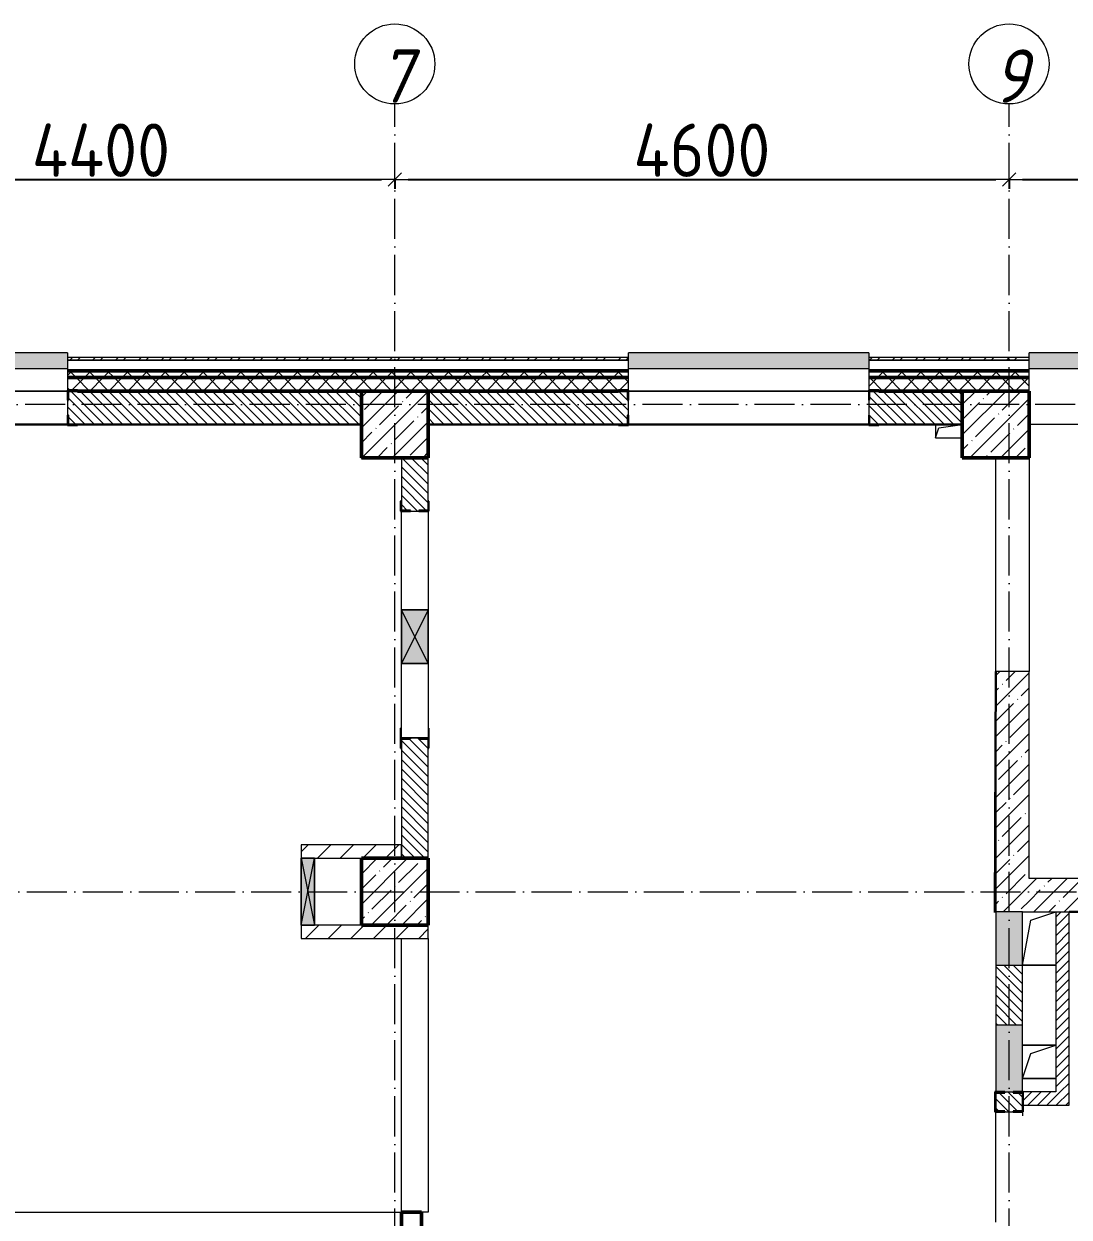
# Model space of a CAD drawing. Header units: millimetres. Extents: x -213536 to 1564669, y -45299 to 942238.
# Drawn here: x 556794 to 564621, y 327825 to 336762 of the extents above; entities that cross this region are included whole.
import ezdxf

# ---------------------------------------------------------------- set-up
doc = ezdxf.new("R2010")
doc.units = ezdxf.units.MM
doc.linetypes.add('50_200_ШТРИХ_1Т_ш5_п1_п1_', pattern=[700, 500, -100, 0, -100])
for name, color, linetype, lineweight in [('3) ЖБ 4м', 3, 'Continuous', 30), ('3.1) ЖБ окна 1.2 м', 102, 'Continuous', 30), ('A-____-____-DIMS', 7, 'Continuous', 9), ('A-DETL-GENF-OTLN', 7, 'Continuous', 9), ('A-FLOR-____-OTLN', 7, 'Continuous', 9), ('A-GENM-____-MCUT', 7, 'Continuous', 25), ('A-GENM-____-OTLN', 7, 'Continuous', 9), ('A-GENM-____-OTLN-1', 7, 'Continuous', 25), ('A-GLAZ-____-OTLN', 7, 'Continuous', 9), ('A-WALL-____-MCUT-1', 7, 'Continuous', 9), ('A-WALL-____-MCUT-2', 7, 'Continuous', 50), ('A-WALL-____-MCUT-3', 7, 'Continuous', 9), ('A-WALL-____-OTLN', 7, 'Continuous', 9), ('A-WALL-____-PATT-1', 7, 'Continuous', 9), ('A-WALL-FNSH-MCUT-1', 7, 'Continuous', 9), ('I-WALL-____-OTLN', 7, 'Continuous', 9), ('S-COLS-____-MCUT', 7, 'Continuous', 50), ('S-COLS-____-OTLN', 7, 'Continuous', 9), ('S-GRID-____-IDEN', 7, 'Continuous', 9), ('S-GRID-____-OTLN-1', 7, '50_200_ШТРИХ_1Т_ш5_п1_п1_', 9)]:
    doc.layers.add(name, color=color, linetype=linetype, lineweight=lineweight)
doc.layers.add('A-GLAZ-____-OTLN-1', color=7, linetype='Continuous', lineweight=9, true_color=0xc0c0c0)
doc.styles.add('ISOCPEUR_I', font='isocpeui.ttf', dxfattribs={"width": 0.9, "height": 2.5})
doc.styles.add('СПДС', font='isocpeur.ttf', dxfattribs={"width": 0.9})
doc.dimstyles.new('Размера А3', dxfattribs={"dimtxt": 200, "dimasz": 100, "dimexe": 70, "dimexo": 100, "dimgap": 20, "dimtad": 1, "dimdec": 0, "dimrnd": 10, "dimzin": 0, "dimdsep": 46, "dimtxsty": 'СПДС', "dimblk": 'ARROWHEAD_6', "dimcen": 1, "dimclrd": 256, "dimclre": 256, "dimclrt": 256, "dimazin": 0, "dimtfac": 1, "dimtdec": 0, "dimtmove": 2, "dimatfit": 3, "dimfxl": 1, "dimtolj": 1, "dimtzin": 0, "dimarcsym": 0})
pattern_1 = [(135, (549721.475, 286281.11), (-35.35534, -35.35534), [])]
pattern_2 = [(45, (549721.47, 286281.11), (-70.71068, 70.71068), []), (135, (549721.47, 286281.11), (-70.71068, -70.71068), [])]
pattern_3 = [(45, (549721.47, 286281.11), (-114.04925, 114.04925), []), (45, (549835.52, 286281.11), (-114.04925, 114.04925), [201.612, -40.322, 3.353, -36.97])]
pattern_4 = [(45, (549721.475, 286281.11), (-35.35534, 35.35534), [])]
pattern_5 = [(45, (549721.47, 286281.11), (-84.8528, 84.8528), [])]

# ---------------------------------------------------------------- blocks, each defined once
blk = doc.blocks.new('BSC_Колонна _Прямоугольная - 500х500-V12-АР1_План отверстий 3 этажа в осях 1-64_А-ГГ')
at = {"layer": 'S-COLS-____-OTLN'}
h = blk.add_hatch(dxfattribs=at)
h.set_pattern_fill('FP_46', color=256, style=0, pattern_type=2)
h.set_pattern_definition([(45, (-9850, -43981.04), (-114.04925, 114.04925), []), (45, (-9735.95, -43981.04), (-114.04925, 114.04925), [201.613, -40.323, 3.353, -36.97])])
h.paths.add_polyline_path([(-250, -250), (250, -250), (250, 250), (-250, 250)], flags=0)
at = {"layer": 'S-COLS-____-MCUT'}
for p, q in [((250, 250), (-250, 250)), ((-250, 250), (-250, -250)), ((250, -250), (250, 250)), ((-250, -250), (250, -250))]:
    blk.add_line(p, q, dxfattribs=at)
blk = doc.blocks.new('BSC_Колонна _Прямоугольная - 500х500-V78-АР1_План отверстий 3 этажа в осях 1-64_А-ГГ')
at = {"layer": 'S-COLS-____-OTLN'}
h = blk.add_hatch(dxfattribs=at)
h.set_pattern_fill('FP_115', color=256, style=0, pattern_type=2)
h.set_pattern_definition([(45, (-9850, -47481.04), (-114.04925, 114.04925), []), (45, (-9735.95, -47481.04), (-114.04925, 114.04925), [201.613, -40.323, 3.353, -36.97])])
h.paths.add_polyline_path([(-250, -250), (250, -250), (250, 250), (-250, 250)], flags=0)
at = {"layer": 'S-COLS-____-MCUT'}
for p, q in [((250, 250), (-250, 250)), ((-250, 250), (-250, -250)), ((250, -250), (250, 250)), ((-250, -250), (250, -250))]:
    blk.add_line(p, q, dxfattribs=at)
blk = doc.blocks.new('Фахверк_СКБ_Уголок - 250_2700-27497298-АР1_План отверстий 3 этажа в осях 1-64_А-ГГ')
at = {"layer": 'A-GENM-____-MCUT'}
for p, q in [((200, 181), (125, 181)), ((125, 181), (125, 106)), ((200, 175), (200, 181)), ((125, 106), (131, 106)), ((131, 106), (131, 175)), ((131, 175), (200, 175)), ((131, -6), (125, -6)), ((125, -6), (125, -81)), ((125, -81), (200, -81)), ((131, -75), (131, -6)), ((200, -75), (131, -75)), ((200, -81), (200, -75))]:
    blk.add_line(p, q, dxfattribs=at)
blk = doc.blocks.new('Фахверк_СКБ_Уголок - 200_3960_зеркало-28268689-АР1_План отверстий 3 этажа в осях 1-64_А-ГГ')
at = {"layer": 'A-GENM-____-MCUT'}
for p, q in [((200, 156), (125, 156)), ((125, 156), (125, 81)), ((131, 81), (131, 150)), ((131, 150), (200, 150)), ((200, 150), (200, 156)), ((125, 81), (131, 81)), ((131, 19), (125, 19)), ((125, 19), (125, -56)), ((131, -50), (131, 19)), ((125, -56), (200, -56)), ((200, -50), (131, -50)), ((200, -56), (200, -50))]:
    blk.add_line(p, q, dxfattribs=at)
blk = doc.blocks.new('154_Стойка_СКБ_Уголок - СМ-2480_200-28346303-АР1_План отверстий 3 этажа в осях 1-64_А-ГГ')
at = {"layer": 'A-GENM-____-MCUT'}
for p, q in [((125, 156), (125, 81)), ((200, 156), (125, 156)), ((131, 81), (131, 150)), ((131, 150), (200, 150)), ((200, 150), (200, 156)), ((125, 81), (131, 81)), ((131, 19), (125, 19)), ((125, 19), (125, -56)), ((131, -50), (131, 19)), ((125, -56), (200, -56)), ((200, -50), (131, -50)), ((200, -56), (200, -50))]:
    blk.add_line(p, q, dxfattribs=at)
blk = doc.blocks.new('Стойка_Влож_Полоса боковая - Полоса-28213942-АР1_План отверстий 3 этажа в осях 1-64_А-ГГ')
at = {"layer": 'A-GENM-____-OTLN'}
for p, q in [((-5, 60), (0, 60)), ((-5, -60), (-5, 60)), ((0, 31), (0, -31)), ((0, -60), (-5, -60))]:
    blk.add_line(p, q, dxfattribs=at)
blk = doc.blocks.new('Стойка_Влож_Уголок_Опорный - Уголок-28213941-АР1_План отверстий 3 этажа в осях 1-64_А-ГГ')
at = {"layer": 'A-GENM-____-OTLN'}
for p, q in [((-212, -6), (-212, 0)), ((0, 0), (0, -6)), ((-212, -75), (-212, -6)), ((-212, -6), (-206, -6)), ((-212, -75), (-206, -75)), ((-6, -6), (0, -6)), ((-6, -75), (0, -75)), ((0, -6), (0, -75))]:
    blk.add_line(p, q, dxfattribs=at)
blk = doc.blocks.new('Фахверк_СКБ_Уголок - 200_3960-28268576-АР1_План отверстий 3 этажа в осях 1-64_А-ГГ')
at = {"layer": 'A-GENM-____-MCUT'}
for p, q in [((200, 156), (125, 156)), ((125, 156), (125, 81)), ((131, 81), (131, 150)), ((131, 150), (200, 150)), ((200, 150), (200, 156)), ((125, 81), (131, 81)), ((131, 19), (125, 19)), ((125, 19), (125, -56)), ((131, -50), (131, 19)), ((125, -56), (200, -56)), ((200, -50), (131, -50)), ((200, -56), (200, -50))]:
    blk.add_line(p, q, dxfattribs=at)
blk = doc.blocks.new('AR_Отверстие Ниша - Лючок-32403984-АР1_План отверстий 3 этажа в осях 1-64_А-ГГ')
at = {"layer": 'A-GLAZ-____-OTLN'}
blk.add_hatch(color=256, dxfattribs=at).paths.add_polyline_path([(200, -100), (200, 100), (-200, 100), (-200, -100), (-104.5, -100)], flags=0)
for p, q in [((200, 100), (-200, 100)), ((-200, 100), (-200, -100)), ((200, -100), (200, 100)), ((-200, -100), (200, -100))]:
    blk.add_line(p, q, dxfattribs=at)
blk = doc.blocks.new('AR_Отверстие Ниша - Лючок-32404007-АР1_План отверстий 3 этажа в осях 1-64_А-ГГ')
at = {"layer": 'A-GLAZ-____-OTLN'}
blk.add_hatch(color=256, dxfattribs=at).paths.add_polyline_path([(250, -100), (250, 100), (-250, 100), (-250, -100)], flags=0)
for p, q in [((250, 100), (-250, 100)), ((-250, 100), (-250, -100)), ((250, -31), (250, 31)), ((-250, -100), (250, -100))]:
    blk.add_line(p, q, dxfattribs=at)
blk = doc.blocks.new('AR_Отверстие прямоугольное _в плите_ - AR_Отверстие прямоугольное _в плите_-30459204-АР1_План отверстий 3 этажа в осях 1-64_А-ГГ')
at = {"layer": 'A-GENM-____-OTLN'}
for p, q in [((-62.5, 137.5), (125, 200)), ((-125, -200), (-62.5, 137.5)), ((-125, -200), (125, -200))]:
    blk.add_line(p, q, dxfattribs=at)
blk = doc.blocks.new('AR_Отверстие прямоугольное _в плите_ - AR_Отверстие прямоугольное _в плите_-30458064-АР1_План отверстий 3 этажа в осях 1-64_А-ГГ')
at = {"layer": 'A-GENM-____-OTLN'}
for p, q in [((125, 125), (-125, 125)), ((-62.5, 62.5), (125, 125)), ((-125, -125), (-62.5, 62.5)), ((-125, -125), (125, -125))]:
    blk.add_line(p, q, dxfattribs=at)
blk = doc.blocks.new('AR_Отверстие прямоугольное _в плите_ - AR_Отверстие прямоугольное _в плите_-V180-АР1_План отверстий 3 этажа в осях 1-64_А-ГГ')
at = {"layer": 'A-GENM-____-OTLN'}
for p, q in [((-100, 50), (-100, -50)), ((-100, -50), (-75, 25)), ((-75, 25), (100, 50)), ((-100, -50), (100, -50))]:
    blk.add_line(p, q, dxfattribs=at)
blk = doc.blocks.new('Отлив_СКБ - Отлив витража_120_НВФ-31885289-АР1_План отверстий 3 этажа в осях 1-64_А-ГГ')
at = {"layer": 'A-GLAZ-____-OTLN-1'}
for points in [[(1000, 2), (1000, 120), (0, 120), (0, 2)], [(1000, 0), (1000, 2), (0, 2), (0, 0)]]:
    blk.add_hatch(color=256, dxfattribs=at).paths.add_polyline_path(points, flags=0)
at = {"layer": 'A-GLAZ-____-OTLN'}
for p, q in [((0, 83), (0, 120)), ((1000, 120), (0, 120)), ((1000, 120), (1000, 83)), ((0, 2), (1000, 2)), ((1000, 0), (0, 0))]:
    blk.add_line(p, q, dxfattribs=at)
blk = doc.blocks.new('Отлив_СКБ - Отлив витража_120_НВФ-V216-АР1_План отверстий 3 этажа в осях 1-64_А-ГГ')
at = {"layer": 'A-GLAZ-____-OTLN-1'}
for points in [[(0, 2), (1800, 2), (1800, 120), (0, 120), (0, 63)], [(0, 0), (1800, 0), (1800, 2), (0, 2)]]:
    blk.add_hatch(color=256, dxfattribs=at).paths.add_polyline_path(points, flags=0)
at = {"layer": 'A-GLAZ-____-OTLN'}
for p, q in [((0, 83), (0, 120)), ((1800, 120), (0, 120)), ((1800, 120), (1800, 83)), ((0, 2), (1800, 2)), ((1800, 0), (0, 0))]:
    blk.add_line(p, q, dxfattribs=at)
blk = doc.blocks.new('BSC_Колонна _Прямоугольная1 - 150х150 _металл_-35311905-АР1_План отверстий 3 этажа в осях 1-64_А-ГГ')
at = {"layer": 'S-COLS-____-MCUT'}
for p, q in [((75, 75), (-75, 75)), ((-75, 75), (-75, -75)), ((75, -75), (75, 75)), ((-75, -75), (75, -75))]:
    blk.add_line(p, q, dxfattribs=at)
blk = doc.blocks.new('AR_Отверстие прямоугольное _в стене__БезПР - AR_Отверстие прямоугольное _в стене__БезПР-36899427-АР1_План отверстий 3 этажа в осях 1-64_А-ГГ')
at = {"layer": 'A-GLAZ-____-OTLN'}
blk.add_hatch(color=256, dxfattribs=at).paths.add_polyline_path([(200, -100), (200, 100), (-200, 100), (-200, -100)], flags=0)
at = {"layer": 'A-DETL-GENF-OTLN'}
for p, q in [((-200, -100), (-200, 100)), ((-200, 100), (200, 100)), ((200, 100), (-200, -100)), ((-200, 100), (200, -100)), ((200, 100), (-200, 100)), ((-200, 100), (-200, -100)), ((200, 100), (200, -100)), ((200, -100), (200, 100)), ((200, -100), (-200, -100)), ((-200, -100), (200, -100))]:
    blk.add_line(p, q, dxfattribs=at)
at = {"layer": 'A-GLAZ-____-OTLN'}
blk.add_line((200, 100), (-200, 100), dxfattribs=at)
blk = doc.blocks.new('AR_Отверстие прямоугольное _в стене__БезПР - AR_Отверстие прямоугольное _в стене__БезПР-36788943-АР1_План отверстий 3 этажа в осях 1-64_А-ГГ')
at = {"layer": 'A-GLAZ-____-OTLN'}
blk.add_hatch(color=256, dxfattribs=at).paths.add_polyline_path([(-250, -50), (250, -50), (250, 50), (-250, 50)], flags=0)
at = {"layer": 'A-DETL-GENF-OTLN'}
for p, q in [((-250, -50), (-250, 50)), ((-250, 50), (250, 50)), ((250, 50), (-250, -50)), ((-250, 50), (250, -50)), ((250, 50), (-250, 50)), ((-250, 50), (-250, -50)), ((250, 50), (250, -50)), ((250, -50), (250, 50)), ((250, -50), (-250, -50)), ((-250, -50), (250, -50))]:
    blk.add_line(p, q, dxfattribs=at)
at = {"layer": 'A-GLAZ-____-OTLN'}
blk.add_line((250, 50), (-250, 50), dxfattribs=at)
blk = doc.blocks.new('Ось сетки - Круг_Ø6_00__ISO-2_5_0_9K_-25732049-АР1_План отверстий 3 этажа в осях 1-64_А-ГГ')
at = {"layer": 'S-GRID-____-IDEN'}
blk.add_circle((0, 0), 3, dxfattribs=at)
blk = doc.blocks.new('ARROWHEAD_6')
at = {"color": 0, "linetype": 'Continuous'}
for p, q in [((0, 0), (-1, 0)), ((-0.5, -0.5), (0.5, 0.5))]:
    blk.add_line(p, q, dxfattribs=at)
blk = doc.blocks.new('*D5483')
at = {"layer": 'A-____-____-DIMS', "lineweight": -2, "transparency": 16777216}
for p, q in [((555171.5, 335602), (555171.5, 335525.9)), ((559571.5, 335602), (559571.5, 335525.9)), ((555271.5, 335595.9), (559471.5, 335595.9))]:
    blk.add_line(p, q, dxfattribs=at)
at = {"layer": 'Defpoints', "color": 0, "lineweight": 50, "transparency": 16777216}
for p in [(555171.5, 335702), (559571.5, 335702), (559571.5, 335595.9)]:
    blk.add_point(p, dxfattribs=at)
at = {"layer": 'A-____-____-DIMS', "lineweight": -2, "transparency": 16777216, "xscale": 100, "yscale": 100, "zscale": 100, "rotation": 180}
blk.add_blockref('ARROWHEAD_6', (555171.5, 335595.9), dxfattribs=at)
at = {"layer": 'A-____-____-DIMS', "lineweight": -2, "transparency": 16777216, "xscale": 100, "yscale": 100, "zscale": 100}
blk.add_blockref('ARROWHEAD_6', (559571.5, 335595.9), dxfattribs=at)
at = {"layer": 'A-____-____-DIMS', "transparency": 16777216, "insert": (557371.5, 335815.9), "char_height": 400, "attachment_point": 5, "style": 'СПДС'}
blk.add_mtext('\\A1;4400', dxfattribs=at)
blk = doc.blocks.new('*D5316')
at = {"layer": 'A-____-____-DIMS', "lineweight": -2, "transparency": 16777216}
for p, q in [((559571.5, 335602), (559571.5, 335525.9)), ((564171.5, 335602), (564171.5, 335525.9)), ((559671.5, 335595.9), (564071.5, 335595.9))]:
    blk.add_line(p, q, dxfattribs=at)
at = {"layer": 'Defpoints', "color": 0, "lineweight": 50, "transparency": 16777216}
for p in [(559571.5, 335702), (564171.5, 335702), (564171.5, 335595.9)]:
    blk.add_point(p, dxfattribs=at)
at = {"layer": 'A-____-____-DIMS', "lineweight": -2, "transparency": 16777216, "xscale": 100, "yscale": 100, "zscale": 100, "rotation": 180}
blk.add_blockref('ARROWHEAD_6', (559571.5, 335595.9), dxfattribs=at)
at = {"layer": 'A-____-____-DIMS', "lineweight": -2, "transparency": 16777216, "xscale": 100, "yscale": 100, "zscale": 100}
blk.add_blockref('ARROWHEAD_6', (564171.5, 335595.9), dxfattribs=at)
at = {"layer": 'A-____-____-DIMS', "transparency": 16777216, "insert": (561871.5, 335815.9), "char_height": 400, "attachment_point": 5, "style": 'СПДС'}
blk.add_mtext('\\A1;4600', dxfattribs=at)
blk = doc.blocks.new('*D5317')
at = {"layer": 'A-____-____-DIMS', "lineweight": -2, "transparency": 16777216}
for p, q in [((564171.5, 335602), (564171.5, 335525.9)), ((566771.5, 335602), (566771.5, 335525.9)), ((564271.5, 335595.9), (566671.5, 335595.9))]:
    blk.add_line(p, q, dxfattribs=at)
at = {"layer": 'Defpoints', "color": 0, "lineweight": 50, "transparency": 16777216}
for p in [(564171.5, 335702), (566771.5, 335702), (566771.5, 335595.9)]:
    blk.add_point(p, dxfattribs=at)
at = {"layer": 'A-____-____-DIMS', "lineweight": -2, "transparency": 16777216, "xscale": 100, "yscale": 100, "zscale": 100, "rotation": 180}
blk.add_blockref('ARROWHEAD_6', (564171.5, 335595.9), dxfattribs=at)
at = {"layer": 'A-____-____-DIMS', "lineweight": -2, "transparency": 16777216, "xscale": 100, "yscale": 100, "zscale": 100}
blk.add_blockref('ARROWHEAD_6', (566771.5, 335595.9), dxfattribs=at)
at = {"layer": 'A-____-____-DIMS', "transparency": 16777216, "insert": (565471.5, 335815.9), "char_height": 400, "attachment_point": 5, "style": 'СПДС'}
blk.add_mtext('\\A1;2600', dxfattribs=at)

msp = doc.modelspace()

# ---------------------------------------------------------------- hatches: boundary and pattern name
at = {"layer": 'A-WALL-____-PATT-1'}
h = msp.add_hatch(dxfattribs=at)
h.set_pattern_fill('FP_3', color=256, style=0, pattern_type=2)
h.set_pattern_definition([(45, (549721.47, 286281.11), (-85.53659, 85.53659), []), (45, (549778.5, 286281.11), (-85.53659, 85.53659), [])])
h.paths.add_polyline_path([(573501.5, 334242.2), (573501.5, 334262.2), (565321.5, 334262.2), (565321.5, 334242.2), (570917.4, 334242.2)], flags=0)
h.paths.add_polyline_path([(564321.5, 334242.2), (564321.5, 334262.2), (563121.5, 334262.2), (563121.5, 334242.2), (563847.5, 334242.2)], flags=0)
h.paths.add_polyline_path([(561321.5, 334242.2), (561321.5, 334262.2), (557121.5, 334262.2), (557121.5, 334242.2), (560312.6, 334242.2)], flags=0)
h.paths.add_polyline_path([(555321.5, 334242.2), (555321.5, 334262.2), (547041.5, 334262.2), (547041.5, 334242.2), (555010.2, 334242.2)], flags=0)
h = msp.add_hatch(dxfattribs=at)
h.set_pattern_fill('FP_1', color=256, style=0, pattern_type=2)
h.set_pattern_definition(pattern_2)
h.paths.add_polyline_path([(573501.5, 334112.2), (573501.5, 334162.2), (565321.5, 334162.2), (565321.5, 334112.2), (570917.4, 334112.2)], flags=0)
h.paths.add_polyline_path([(564321.5, 334112.2), (564321.5, 334162.2), (563121.5, 334162.2), (563121.5, 334112.2), (563847.5, 334112.2)], flags=0)
h.paths.add_polyline_path([(561321.5, 334112.2), (561321.5, 334162.2), (557121.5, 334162.2), (557121.5, 334112.2), (560312.6, 334112.2)], flags=0)
h.paths.add_polyline_path([(555010.2, 334112.2), (555321.5, 334112.2), (555321.5, 334162.2), (547171.5, 334162.2), (547171.5, 334112.2), (553242.7, 334112.2)], flags=0)
h = msp.add_hatch(dxfattribs=at)
h.set_pattern_fill('FP_1', color=256, style=0, pattern_type=2)
h.set_pattern_definition(pattern_2)
h.paths.add_polyline_path([(573421.5, 334012.2), (573501.5, 334012.2), (573501.5, 334112.2), (565321.5, 334112.2), (565321.5, 334012.2), (573371.5, 334012.2)], flags=0)
h.paths.add_polyline_path([(564321.5, 334012.2), (564321.5, 334112.2), (563121.5, 334112.2), (563121.5, 334018.2), (563196.5, 334018.2), (563196.5, 334012.2), (563847.5, 334012.2)], flags=0)
h.paths.add_polyline_path([(561246.5, 334012.2), (561246.5, 334018.2), (561321.5, 334018.2), (561321.5, 334112.2), (557121.5, 334112.2), (557121.5, 334018.2), (557196.5, 334018.2), (557196.5, 334012.2), (560312.6, 334012.2)], flags=0)
h.paths.add_polyline_path([(555321.5, 334012.2), (555321.5, 334112.2), (547271.5, 334112.2), (547271.5, 334012.2), (555010.2, 334012.2)], flags=0)
h = msp.add_hatch(dxfattribs=at)
h.set_pattern_fill('FP_6', color=256, style=0, pattern_type=2)
h.set_pattern_definition(pattern_1)
h.paths.add_polyline_path([(559321.5, 333762.2), (559321.5, 334012.2), (557127.5, 334012.2), (557127.5, 333943.2), (557121.5, 333943.2), (557121.5, 333831.2), (557127.5, 333831.2), (557127.5, 333762.2), (558545.1, 333762.2)], flags=0)
h = msp.add_hatch(dxfattribs=at)
h.set_pattern_fill('FP_6', color=256, style=0, pattern_type=2)
h.set_pattern_definition(pattern_1)
h.paths.add_polyline_path([(563127.5, 333762.2), (563821.5, 333762.2), (563821.5, 334012.2), (563127.5, 334012.2), (563127.5, 333943.2), (563121.5, 333943.2), (563121.5, 333831.2), (563127.5, 333831.2)], flags=0)
h.paths.add_polyline_path([(559821.5, 333762.2), (561315.5, 333763.2), (561315.5, 333831.2), (561321.5, 333831.2), (561321.5, 333943.2), (561315.5, 333943.2), (561315.5, 334012.2), (559821.5, 334012.2)], flags=0)
h = msp.add_hatch(dxfattribs=at)
h.set_pattern_fill('FP_6', color=256, style=0, pattern_type=2)
h.set_pattern_definition(pattern_1)
h.paths.add_polyline_path([(559821.5, 330512.2), (559821.5, 331406.2), (559752.5, 331406.2), (559752.5, 331412.2), (559690.5, 331412.2), (559690.5, 331406.2), (559621.5, 331406.2), (559621.5, 330512.2), (559781.5, 330512.2)], flags=0)
h.paths.add_polyline_path([(559752.5, 333112.2), (559752.5, 333118.2), (559821.5, 333118.2), (559821.5, 333512.2), (559621.5, 333512.2), (559621.5, 333118.2), (559690.5, 333118.2), (559690.5, 333112.2)], flags=0)
h = msp.add_hatch(dxfattribs=at)
h.set_pattern_fill('FP_38', color=256, style=0, pattern_type=2)
h.set_pattern_definition(pattern_3)
h.paths.add_polyline_path([(564071.5, 330112.2), (564321.5, 330112.2), (564321.5, 331912.2), (564071.5, 331912.2), (564071.5, 331736.7)], flags=0)
h = msp.add_hatch(dxfattribs=at)
h.set_pattern_fill('FP_4', color=256, style=0, pattern_type=2)
h.set_pattern_definition(pattern_5)
h.paths.add_polyline_path([(559621.5, 330512.2), (559621.5, 330612.2), (558871.5, 330612.2), (558871.5, 330512.2), (559321.5, 330512.2)], flags=0)
h = msp.add_hatch(dxfattribs=at)
h.set_pattern_fill('FP_38', color=256, style=0, pattern_type=2)
h.set_pattern_definition(pattern_3)
h.paths.add_polyline_path([(572771.5, 330112.2), (572771.5, 330362.2), (564321.5, 330362.2), (564321.5, 330112.2), (570917.4, 330112.2)], flags=0)
h = msp.add_hatch(dxfattribs=at)
h.set_pattern_fill('FP_5', color=256, style=0, pattern_type=2)
h.set_pattern_definition(pattern_4)
h.paths.add_polyline_path([(564621.5, 328762.2), (564621.5, 330112.2), (564521.5, 330112.2), (564521.5, 328762.2)], flags=0)
h = msp.add_hatch(dxfattribs=at)
h.set_pattern_fill('FP_4', color=256, style=0, pattern_type=2)
h.set_pattern_definition(pattern_5)
h.paths.add_polyline_path([(558971.5, 329912.2), (559821.5, 329912.2), (559821.5, 330012.2), (558871.5, 330012.2), (558871.5, 329912.2)], flags=0)
h = msp.add_hatch(dxfattribs=at)
h.set_pattern_fill('FP_6', color=256, style=0, pattern_type=2)
h.set_pattern_definition(pattern_1)
h.paths.add_polyline_path([(564111.5, 327662.2), (564271.5, 327662.2), (564271.5, 327712.2), (564071.5, 327712.2), (564071.5, 327662.2)], flags=0)
h.paths.add_polyline_path([(564202.5, 328612.2), (564202.5, 328618.2), (564271.5, 328618.2), (564271.5, 328756.2), (564202.5, 328756.2), (564202.5, 328762.2), (564140.5, 328762.2), (564140.5, 328756.2), (564071.5, 328756.2), (564072.3, 328618.2), (564140.5, 328618.2), (564140.5, 328612.2)], flags=0)
h.paths.add_polyline_path([(564271.5, 329262.2), (564271.5, 329712.2), (564071.5, 329712.2), (564071.5, 329262.2), (564158.1, 329262.2)], flags=0)
h = msp.add_hatch(dxfattribs=at)
h.set_pattern_fill('FP_5', color=256, style=0, pattern_type=2)
h.set_pattern_definition(pattern_4)
h.paths.add_polyline_path([(564277.5, 328662.2), (564621.5, 328662.2), (564621.5, 328762.2), (564277.5, 328762.2), (564277.5, 328664.6)], flags=0)
at = {"layer": 'S-COLS-____-OTLN'}
h = msp.add_hatch(dxfattribs=at)
h.set_pattern_fill('FP_38', color=256, style=0, pattern_type=2)
h.set_pattern_definition(pattern_3)
h.paths.add_polyline_path([(563847.5, 333512.2), (564321.5, 333512.2), (564321.5, 334012.2), (563821.5, 334012.2), (563821.5, 333512.2)], flags=0)

# ---------------------------------------------------------------- linework, layer by layer
at = {"layer": '3) ЖБ 4м'}
for points in [[(559321.5, 333762.2), (559321.5, 333512.2), (559621.5, 333512.2)], [(559821.5, 333512.2), (559821.5, 333762.2)], [(563821.5, 333762.2), (563821.5, 333512.2), (564071.5, 333512.2)], [(564071.5, 331912.2), (564065.4, 330106.1)], [(559821.5, 330012.2), (559821.5, 330512.2)], [(564621.5, 330112.2), (565521.5, 330112.2)]]:
    msp.add_lwpolyline(points, dxfattribs=at)
at = {"layer": '3.1) ЖБ окна 1.2 м'}
for points in [[(559309.5, 333762.2), (555321.5, 333762.2)], [(563821.5, 333762.2), (559821.5, 333762.2)]]:
    msp.add_lwpolyline(points, dxfattribs=at)
at = {"layer": 'A-FLOR-____-OTLN'}
for p, q in [((564521.5, 329712.2), (564271.5, 329712.2)), ((564271.5, 329112.2), (564521.5, 329112.2)), ((564521.5, 328862.2), (564271.5, 328862.2))]:
    msp.add_line(p, q, dxfattribs=at)
at = {"layer": 'A-WALL-____-MCUT-1'}
for p, q in [((564071.5, 331912.2), (564071.5, 330112.2)), ((564321.5, 331912.2), (564071.5, 331912.2)), ((564321.5, 330362.2), (564321.5, 331912.2)), ((572771.5, 330362.2), (564321.5, 330362.2)), ((564271.5, 330112.2), (572771.5, 330112.2))]:
    msp.add_line(p, q, dxfattribs=at)
at = {"layer": 'A-WALL-____-MCUT-2'}
for p, q in [((561321.5, 334162.2), (557121.5, 334162.2)), ((561321.5, 334112.2), (557121.5, 334112.2)), ((564321.5, 334162.2), (563121.5, 334162.2)), ((564321.5, 334112.2), (563121.5, 334112.2)), ((557196.5, 334012.2), (559321.5, 334012.2)), ((561246.5, 334012.2), (559821.5, 334012.2)), ((563821.5, 334012.2), (563196.5, 334012.2)), ((563821.5, 333762.2), (563821.5, 334012.2))]:
    msp.add_line(p, q, dxfattribs=at)
at = {"layer": 'A-WALL-____-MCUT-3'}
for p, q in [((561321.5, 334242.2), (557121.5, 334242.2)), ((557121.5, 334242.2), (557121.5, 334018.2)), ((561321.5, 334018.2), (561321.5, 334242.2)), ((564321.5, 334242.2), (563121.5, 334242.2)), ((563121.5, 334242.2), (563121.5, 334018.2)), ((564321.5, 334012.2), (564321.5, 334242.2)), ((563821.5, 334012.2), (564321.5, 334012.2)), ((557121.5, 333943.2), (557121.5, 333831.2)), ((561321.5, 333831.2), (561321.5, 333943.2)), ((563121.5, 333943.2), (563121.5, 333831.2)), ((557196.5, 333762.2), (559321.5, 333762.2)), ((559821.5, 333762.2), (561246.5, 333762.2)), ((563196.5, 333762.2), (563821.5, 333762.2)), ((559621.5, 333512.2), (559621.5, 333187.2)), ((559821.5, 333187.2), (559821.5, 333512.2)), ((559690.5, 333112.2), (559752.5, 333112.2)), ((559621.5, 331337.2), (559621.5, 330512.2)), ((559821.5, 330512.2), (559821.5, 331337.2)), ((564071.5, 329712.2), (564071.5, 329262.2)), ((564271.5, 329262.2), (564271.5, 329712.2)), ((564140.5, 328612.2), (564202.5, 328612.2))]:
    msp.add_line(p, q, dxfattribs=at)
at = {"layer": 'A-WALL-____-OTLN'}
for p, q in [((557121.5, 334012.2), (555321.5, 334012.2)), ((555321.5, 334012.2), (557121.5, 334012.2)), ((563121.5, 334012.2), (561321.5, 334012.2)), ((561321.5, 334012.2), (563121.5, 334012.2)), ((557121.5, 333762.2), (555321.5, 333762.2)), ((563121.5, 333762.2), (561321.5, 333762.2)), ((565321.5, 333762.2), (564321.5, 333762.2)), ((564071.5, 331912.2), (564071.5, 333512.2)), ((564321.5, 333512.2), (564321.5, 331912.2))]:
    msp.add_line(p, q, dxfattribs=at)
at = {"layer": 'A-WALL-FNSH-MCUT-1'}
for p, q in [((561321.5, 334262.2), (557121.5, 334262.2)), ((557121.5, 334262.2), (557121.5, 334242.2)), ((561321.5, 334242.2), (561321.5, 334262.2)), ((564321.5, 334262.2), (563121.5, 334262.2)), ((563121.5, 334262.2), (563121.5, 334242.2)), ((564321.5, 334242.2), (564321.5, 334262.2)), ((557121.5, 334242.2), (561321.5, 334242.2)), ((563121.5, 334242.2), (564321.5, 334242.2)), ((559621.5, 330612.2), (558871.5, 330612.2)), ((558871.5, 330612.2), (558871.5, 330512.2)), ((559621.5, 330512.2), (559621.5, 330612.2)), ((558971.5, 330512.2), (559321.5, 330512.2)), ((564521.5, 330112.2), (564521.5, 328762.2)), ((564621.5, 328662.2), (564621.5, 330112.2)), ((558871.5, 330012.2), (558871.5, 329912.2)), ((559321.5, 330012.2), (558971.5, 330012.2)), ((559821.5, 329912.2), (559821.5, 330012.2)), ((558871.5, 329912.2), (559821.5, 329912.2)), ((564521.5, 328762.2), (564277.5, 328762.2)), ((564277.5, 328662.2), (564621.5, 328662.2))]:
    msp.add_line(p, q, dxfattribs=at)
at = {"layer": 'I-WALL-____-OTLN'}
for p, q in [((559621.5, 332372.2), (559621.5, 333112.2)), ((559821.5, 333112.2), (559821.5, 332372.2)), ((559621.5, 331412.2), (559621.5, 331972.2)), ((559821.5, 331972.2), (559821.5, 331412.2)), ((559621.5, 327862.2), (559621.5, 329912.2)), ((559821.5, 329912.2), (559821.5, 327862.2)), ((564071.5, 327787.2), (564071.5, 328612.2)), ((564271.5, 328612.2), (564271.5, 328582.2)), ((555321.5, 327862.2), (559621.5, 327862.2)), ((559821.5, 327862.2), (559771.5, 327862.2))]:
    msp.add_line(p, q, dxfattribs=at)
at = {"layer": 'S-COLS-____-MCUT'}
for p, q in [((564321.5, 334012.2), (563821.5, 334012.2)), ((564321.5, 333512.2), (564321.5, 334012.2)), ((563821.5, 333762.2), (563821.5, 333512.2)), ((563821.5, 333512.2), (564321.5, 333512.2))]:
    msp.add_line(p, q, dxfattribs=at)
at = {"layer": 'S-COLS-____-OTLN'}
msp.add_line((563821.5, 334012.2), (563821.5, 333762.2), dxfattribs=at)
at = {"layer": 'S-GRID-____-OTLN-1', "color": 251, "ltscale": 0.6, "true_color": 0x636466}
for p, q in [((559571.5, 281798.5), (559571.5, 336162.1)), ((564171.5, 281798.5), (564171.5, 336162.1)), ((576429.2, 333912.2), (545052.7, 333912.2)), ((545052.7, 330262.2), (576429.2, 330262.2))]:
    msp.add_line(p, q, dxfattribs=at)

# ---------------------------------------------------------------- block references
at = {"layer": 'A-GENM-____-OTLN'}
for name, p in [('AR_Отверстие прямоугольное _в плите_ - AR_Отверстие прямоугольное _в плите_-V180-АР1_План отверстий 3 этажа в осях 1-64_А-ГГ', (563721.5, 333712.2)), ('AR_Отверстие прямоугольное _в плите_ - AR_Отверстие прямоугольное _в плите_-30459204-АР1_План отверстий 3 этажа в осях 1-64_А-ГГ', (564396.5, 329912.2)), ('AR_Отверстие прямоугольное _в плите_ - AR_Отверстие прямоугольное _в плите_-30458064-АР1_План отверстий 3 этажа в осях 1-64_А-ГГ', (564396.5, 328987.2))]:
    msp.add_blockref(name, p, dxfattribs=at)
for name, p, rotation in [('Стойка_Влож_Уголок_Опорный - Уголок-28213941-АР1_План отверстий 3 этажа в осях 1-64_А-ГГ', (559615.5, 331412.2), 180), ('Стойка_Влож_Полоса боковая - Полоса-28213942-АР1_План отверстий 3 этажа в осях 1-64_А-ГГ', (559721.5, 331412.2), 269.9999999999999)]:
    msp.add_blockref(name, p, dxfattribs=dict(at, rotation=rotation))
at = {"layer": 'A-GENM-____-OTLN-1'}
for p in [(556996.5, 333837.2), (562996.5, 333837.2)]:
    msp.add_blockref('Фахверк_СКБ_Уголок - 250_2700-27497298-АР1_План отверстий 3 этажа в осях 1-64_А-ГГ', p, dxfattribs=at)
for name, p, rotation in [('Фахверк_СКБ_Уголок - 250_2700-27497298-АР1_План отверстий 3 этажа в осях 1-64_А-ГГ', (561446.5, 333937.2), 180), ('Фахверк_СКБ_Уголок - 200_3960-28268576-АР1_План отверстий 3 этажа в осях 1-64_А-ГГ', (559771.5, 332987.2), 89.99999999999991), ('154_Стойка_СКБ_Уголок - СМ-2480_200-28346303-АР1_План отверстий 3 этажа в осях 1-64_А-ГГ', (559671.5, 331537.2), 269.9999999999999), ('Фахверк_СКБ_Уголок - 200_3960_зеркало-28268689-АР1_План отверстий 3 этажа в осях 1-64_А-ГГ', (564121.5, 328887.2), 270.0000000000007), ('Фахверк_СКБ_Уголок - 200_3960_зеркало-28268689-АР1_План отверстий 3 этажа в осях 1-64_А-ГГ', (564221.5, 328487.2), 90.00000000000071)]:
    msp.add_blockref(name, p, dxfattribs=dict(at, rotation=rotation))
at = {"layer": 'A-GLAZ-____-OTLN'}
for name, p in [('Отлив_СКБ - Отлив витража_120_НВФ-V216-АР1_План отверстий 3 этажа в осях 1-64_А-ГГ', (555321.5, 334179.2)), ('Отлив_СКБ - Отлив витража_120_НВФ-V216-АР1_План отверстий 3 этажа в осях 1-64_А-ГГ', (561321.5, 334179.2)), ('Отлив_СКБ - Отлив витража_120_НВФ-31885289-АР1_План отверстий 3 этажа в осях 1-64_А-ГГ', (564321.5, 334179.2))]:
    msp.add_blockref(name, p, dxfattribs=at)
for name, p, rotation in [('AR_Отверстие прямоугольное _в стене__БезПР - AR_Отверстие прямоугольное _в стене__БезПР-36899427-АР1_План отверстий 3 этажа в осях 1-64_А-ГГ', (559721.5, 332172.2), 269.9999999999999), ('AR_Отверстие прямоугольное _в стене__БезПР - AR_Отверстие прямоугольное _в стене__БезПР-36788943-АР1_План отверстий 3 этажа в осях 1-64_А-ГГ', (558921.5, 330262.2), 89.9999999999999), ('AR_Отверстие Ниша - Лючок-32403984-АР1_План отверстий 3 этажа в осях 1-64_А-ГГ', (564171.5, 329912.2), 270.0000000000007), ('AR_Отверстие Ниша - Лючок-32404007-АР1_План отверстий 3 этажа в осях 1-64_А-ГГ', (564171.5, 329012.2), 270.0000000000007)]:
    msp.add_blockref(name, p, dxfattribs=dict(at, rotation=rotation))
at = {"layer": 'S-COLS-____-OTLN'}
for name, p in [('BSC_Колонна _Прямоугольная - 500х500-V78-АР1_План отверстий 3 этажа в осях 1-64_А-ГГ', (559571.5, 333762.2)), ('BSC_Колонна _Прямоугольная - 500х500-V12-АР1_План отверстий 3 этажа в осях 1-64_А-ГГ', (559571.5, 330262.2))]:
    msp.add_blockref(name, p, dxfattribs=at)
at = {"layer": 'S-COLS-____-OTLN', "rotation": 270.0000000000001}
msp.add_blockref('BSC_Колонна _Прямоугольная1 - 150х150 _металл_-35311905-АР1_План отверстий 3 этажа в осях 1-64_А-ГГ', (559696.5, 327787.2), dxfattribs=at)
at = {"layer": 'S-GRID-____-IDEN', "xscale": 99.99999999999993, "yscale": 99.99999999999993, "zscale": 99.99999999999993}
for p in [(559571.5, 336462.1), (564171.5, 336462.1)]:
    msp.add_blockref('Ось сетки - Круг_Ø6_00__ISO-2_5_0_9K_-25732049-АР1_План отверстий 3 этажа в осях 1-64_А-ГГ', p, dxfattribs=at)

# ---------------------------------------------------------------- texts
at = {"layer": 'S-GRID-____-IDEN', "char_height": 400, "width": 202.025, "attachment_point": 1, "style": 'ISOCPEUR_I'}
for s, insert in [('\\fISOCPEUR|b0|i1|c204|p34|;\\W.9;7', (559449.8, 336570.8)), ('\\fISOCPEUR|b0|i1|c204|p34|;\\W.9;9', (564049.8, 336570.8))]:
    msp.add_mtext(s, dxfattribs=dict(at, insert=insert))

# ---------------------------------------------------------------- dimensions: what is measured, and where the dimension line sits
at = {"layer": 'A-____-____-DIMS'}
for base, p1, p2, picture, middle in [((559571.5, 335595.9), (555171.5, 335702), (559571.5, 335702), '*D5483', (557371.5, 335815.9)), ((564171.5, 335595.9), (559571.5, 335702), (564171.5, 335702), '*D5316', (561871.5, 335815.9)), ((566771.5, 335595.9), (564171.5, 335702), (566771.5, 335702), '*D5317', (565471.5, 335815.9))]:
    dim = msp.add_linear_dim(base=base, p1=p1, p2=p2, dimstyle='Размера А3', override={"dimtxt": 400}, dxfattribs=at)
    dim.commit()
    dim.dimension.update_dxf_attribs({"geometry": picture, "text_midpoint": middle})

doc.saveas('drawing.dxf')
